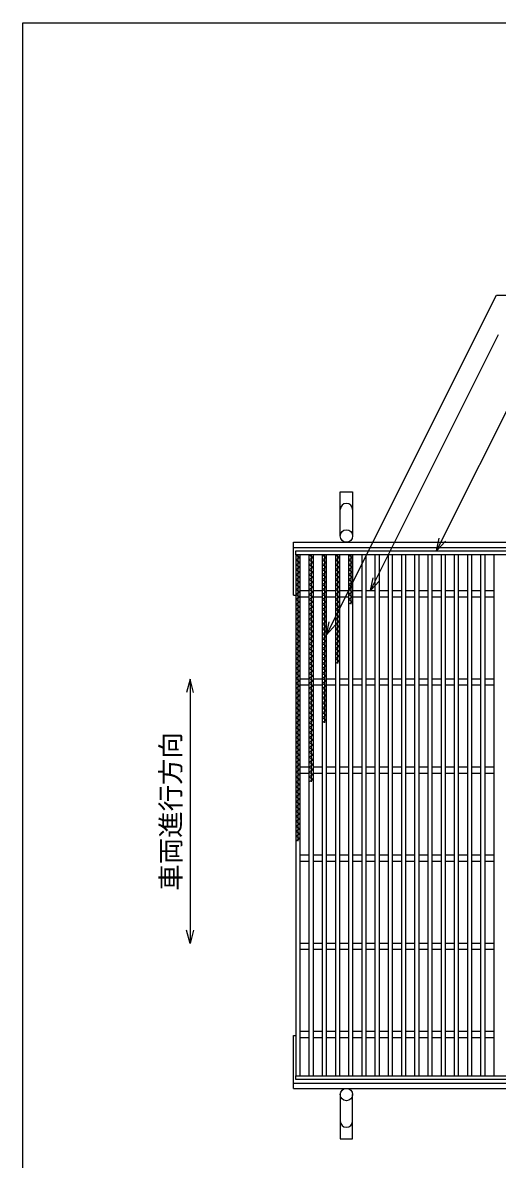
# Model space of a CAD drawing. Units: millimetres, scale not verified. Extents: x -1820 to 1731, y -1282 to 1054.
# Drawn here: x -1729 to -1190, y -236 to 1054 of the extents above; entities that cross this region are included whole.
import ezdxf
from ezdxf.enums import TextEntityAlignment as Align

# ---------------------------------------------------------------- set-up
doc = ezdxf.new("R2010")
doc.units = ezdxf.units.MM
doc.header["$LTSCALE"] = 10
for name, color, linetype, lineweight in [('0_2', 150, 'Continuous', 25), ('16', 3, 'Continuous', 25), ('19', 6, 'Continuous', 25), ('22', 4, 'Continuous', 25)]:
    doc.layers.add(name, color=color, linetype=linetype, lineweight=lineweight)
doc.styles.add('ベクトル', font='')
doc.styles.get('ベクトル').set_extended_font_data('ベクトル')

msp = doc.modelspace()

# ---------------------------------------------------------------- linework, layer by layer
at = {"layer": '0_2'}
for p, q in [((-1729, -1146.5), (-1729, 1053.5)), ((-1729, 1053.5), (1731, 1053.5))]:
    msp.add_line(p, q, dxfattribs=at)
at = {"layer": '16'}
for p, q in [((-1419, 454), (-424, 454)), ((-1419, 449.5), (-1419, 454)), ((-424, 449.5), (-1419, 449.5)), ((-1419, 449.5), (-1419, -141.5)), ((-1414, 449.5), (-1419, 449.5)), ((-1419, 449.5), (-1414, 446.7)), ((-1414, 446.7), (-1419, 443.9)), ((-1419, 443.9), (-1414, 441.1)), ((-1414, 441.1), (-1419, 438.3)), ((-1416.5, 449.5), (-1416.5, 124.7)), ((-1414, -141.5), (-1414, 449.5)), ((-1404, 449.5), (-1404, -141.5)), ((-1399, 449.5), (-1404, 449.5)), ((-1404, 449.5), (-1399, 446.7)), ((-1399, 446.7), (-1404, 443.9)), ((-1404, 443.9), (-1399, 441.1)), ((-1399, 441.1), (-1404, 438.3)), ((-1401.5, 449.5), (-1401.5, 191.9)), ((-1399, -141.5), (-1399, 449.5)), ((-1389, 449.5), (-1389, -141.5)), ((-1384, 449.5), (-1389, 449.5)), ((-1389, 449.5), (-1384, 446.7)), ((-1384, 446.7), (-1389, 443.9)), ((-1389, 443.9), (-1384, 441.1)), ((-1384, 441.1), (-1389, 438.3)), ((-1386.5, 449.5), (-1386.5, 259.1)), ((-1384, -141.5), (-1384, 449.5)), ((-1374, 449.5), (-1374, -141.5)), ((-1369, 449.5), (-1374, 449.5)), ((-1374, 449.5), (-1369, 446.7)), ((-1369, 446.7), (-1374, 443.9)), ((-1374, 443.9), (-1369, 441.1)), ((-1369, 441.1), (-1374, 438.3)), ((-1371.5, 449.5), (-1371.5, 326.3)), ((-1369, -141.5), (-1369, 449.5)), ((-1359, 449.5), (-1359, -141.5)), ((-1354, 449.5), (-1359, 449.5)), ((-1359, 449.5), (-1354, 446.7)), ((-1354, 446.7), (-1359, 443.9)), ((-1359, 443.9), (-1354, 441.1)), ((-1354, 441.1), (-1359, 438.3)), ((-1356.5, 449.5), (-1356.5, 393.5)), ((-1354, -141.5), (-1354, 449.5)), ((-1344, 449.5), (-1344, -141.5)), ((-1339, 449.5), (-1344, 449.5)), ((-1339, -141.5), (-1339, 449.5)), ((-1329, 449.5), (-1329, -141.5)), ((-1324, 449.5), (-1329, 449.5)), ((-1324, -141.5), (-1324, 449.5)), ((-1314, 449.5), (-1314, -141.5)), ((-1309, 449.5), (-1314, 449.5)), ((-1309, -141.5), (-1309, 449.5)), ((-1299, 449.5), (-1299, -141.5)), ((-1294, 449.5), (-1299, 449.5)), ((-1294, -141.5), (-1294, 449.5)), ((-1284, 449.5), (-1284, -141.5)), ((-1279, 449.5), (-1284, 449.5)), ((-1279, -141.5), (-1279, 449.5)), ((-1269, 449.5), (-1269, -141.5)), ((-1264, 449.5), (-1269, 449.5)), ((-1264, -141.5), (-1264, 449.5)), ((-1254, 449.5), (-1254, -141.5)), ((-1249, 449.5), (-1254, 449.5)), ((-1249, -141.5), (-1249, 449.5)), ((-1239, 449.5), (-1239, -141.5)), ((-1234, 449.5), (-1239, 449.5)), ((-1234, -141.5), (-1234, 449.5)), ((-1224, 449.5), (-1224, -141.5)), ((-1219, 449.5), (-1224, 449.5)), ((-1219, -141.5), (-1219, 449.5)), ((-1209, 449.5), (-1209, -141.5)), ((-1204, 449.5), (-1209, 449.5)), ((-1204, -141.5), (-1204, 449.5)), ((-1194, 449.5), (-1194, -141.5)), ((-1189, 449.5), (-1194, 449.5)), ((-1419, 438.3), (-1414, 435.5)), ((-1414, 435.5), (-1419, 432.7)), ((-1419, 432.7), (-1414, 429.9)), ((-1414, 429.9), (-1419, 427.1)), ((-1419, 427.1), (-1414, 424.3)), ((-1404, 438.3), (-1399, 435.5)), ((-1399, 435.5), (-1404, 432.7)), ((-1404, 432.7), (-1399, 429.9)), ((-1399, 429.9), (-1404, 427.1)), ((-1404, 427.1), (-1399, 424.3)), ((-1389, 438.3), (-1384, 435.5)), ((-1384, 435.5), (-1389, 432.7)), ((-1389, 432.7), (-1384, 429.9)), ((-1384, 429.9), (-1389, 427.1)), ((-1389, 427.1), (-1384, 424.3)), ((-1374, 438.3), (-1369, 435.5)), ((-1369, 435.5), (-1374, 432.7)), ((-1374, 432.7), (-1369, 429.9)), ((-1369, 429.9), (-1374, 427.1)), ((-1374, 427.1), (-1369, 424.3)), ((-1359, 438.3), (-1354, 435.5)), ((-1354, 435.5), (-1359, 432.7)), ((-1359, 432.7), (-1354, 429.9)), ((-1354, 429.9), (-1359, 427.1)), ((-1359, 427.1), (-1354, 424.3)), ((-1414, 424.3), (-1419, 421.5)), ((-1419, 421.5), (-1414, 418.7)), ((-1414, 418.7), (-1419, 415.9)), ((-1419, 415.9), (-1414, 413.1)), ((-1414, 413.1), (-1419, 410.3)), ((-1399, 424.3), (-1404, 421.5)), ((-1404, 421.5), (-1399, 418.7)), ((-1399, 418.7), (-1404, 415.9)), ((-1404, 415.9), (-1399, 413.1)), ((-1399, 413.1), (-1404, 410.3)), ((-1384, 424.3), (-1389, 421.5)), ((-1389, 421.5), (-1384, 418.7)), ((-1384, 418.7), (-1389, 415.9)), ((-1389, 415.9), (-1384, 413.1)), ((-1384, 413.1), (-1389, 410.3)), ((-1369, 424.3), (-1374, 421.5)), ((-1374, 421.5), (-1369, 418.7)), ((-1369, 418.7), (-1374, 415.9)), ((-1374, 415.9), (-1369, 413.1)), ((-1369, 413.1), (-1374, 410.3)), ((-1354, 424.3), (-1359, 421.5)), ((-1359, 421.5), (-1354, 418.7)), ((-1354, 418.7), (-1359, 415.9)), ((-1359, 415.9), (-1354, 413.1)), ((-1354, 413.1), (-1359, 410.3)), ((-1419, 410.3), (-1414, 407.5)), ((-1414, 407.5), (-1419, 404.7)), ((-1419, 404.7), (-1414, 401.9)), ((-1414, 401.9), (-1419, 399.1)), ((-1414, 409), (-1404, 409)), ((-1414, 402), (-1404, 402)), ((-1404, 410.3), (-1399, 407.5)), ((-1399, 407.5), (-1404, 404.7)), ((-1404, 404.7), (-1399, 401.9)), ((-1399, 401.9), (-1404, 399.1)), ((-1399, 409), (-1389, 409)), ((-1399, 402), (-1389, 402)), ((-1389, 410.3), (-1384, 407.5)), ((-1384, 407.5), (-1389, 404.7)), ((-1389, 404.7), (-1384, 401.9)), ((-1384, 401.9), (-1389, 399.1)), ((-1384, 409), (-1374, 409)), ((-1384, 402), (-1374, 402)), ((-1374, 410.3), (-1369, 407.5)), ((-1369, 407.5), (-1374, 404.7)), ((-1374, 404.7), (-1369, 401.9)), ((-1369, 401.9), (-1374, 399.1)), ((-1369, 409), (-1359, 409)), ((-1369, 402), (-1359, 402)), ((-1359, 410.3), (-1354, 407.5)), ((-1354, 407.5), (-1359, 404.7)), ((-1359, 404.7), (-1354, 401.9)), ((-1354, 401.9), (-1359, 399.1)), ((-1354, 409), (-1344, 409)), ((-1354, 402), (-1344, 402)), ((-1339, 409), (-1329, 409)), ((-1339, 402), (-1329, 402)), ((-1324, 409), (-1314, 409)), ((-1324, 402), (-1314, 402)), ((-1309, 409), (-1299, 409)), ((-1309, 402), (-1299, 402)), ((-1294, 409), (-1284, 409)), ((-1294, 402), (-1284, 402)), ((-1279, 409), (-1269, 409)), ((-1279, 402), (-1269, 402)), ((-1264, 409), (-1254, 409)), ((-1264, 402), (-1254, 402)), ((-1249, 409), (-1239, 409)), ((-1249, 402), (-1239, 402)), ((-1234, 409), (-1224, 409)), ((-1234, 402), (-1224, 402)), ((-1219, 409), (-1209, 409)), ((-1219, 402), (-1209, 402)), ((-1204, 409), (-1194, 409)), ((-1204, 402), (-1194, 402)), ((-1419, 399.1), (-1414, 396.3)), ((-1414, 396.3), (-1419, 393.5)), ((-1419, 393.5), (-1414, 390.7)), ((-1414, 390.7), (-1419, 387.9)), ((-1419, 387.9), (-1414, 385.1)), ((-1404, 399.1), (-1399, 396.3)), ((-1399, 396.3), (-1404, 393.5)), ((-1404, 393.5), (-1399, 390.7)), ((-1399, 390.7), (-1404, 387.9)), ((-1404, 387.9), (-1399, 385.1)), ((-1389, 399.1), (-1384, 396.3)), ((-1384, 396.3), (-1389, 393.5)), ((-1389, 393.5), (-1384, 390.7)), ((-1384, 390.7), (-1389, 387.9)), ((-1389, 387.9), (-1384, 385.1)), ((-1374, 399.1), (-1369, 396.3)), ((-1369, 396.3), (-1374, 393.5)), ((-1374, 393.5), (-1369, 390.7)), ((-1369, 390.7), (-1374, 387.9)), ((-1374, 387.9), (-1369, 385.1)), ((-1359, 399.1), (-1354, 396.3)), ((-1354, 396.3), (-1359, 393.5)), ((-1414, 385.1), (-1419, 382.3)), ((-1419, 382.3), (-1414, 379.5)), ((-1414, 379.5), (-1419, 376.7)), ((-1419, 376.7), (-1414, 373.9)), ((-1399, 385.1), (-1404, 382.3)), ((-1404, 382.3), (-1399, 379.5)), ((-1399, 379.5), (-1404, 376.7)), ((-1404, 376.7), (-1399, 373.9)), ((-1384, 385.1), (-1389, 382.3)), ((-1389, 382.3), (-1384, 379.5)), ((-1384, 379.5), (-1389, 376.7)), ((-1389, 376.7), (-1384, 373.9)), ((-1369, 385.1), (-1374, 382.3)), ((-1374, 382.3), (-1369, 379.5)), ((-1369, 379.5), (-1374, 376.7)), ((-1374, 376.7), (-1369, 373.9)), ((-1414, 373.9), (-1419, 371.1)), ((-1419, 371.1), (-1414, 368.3)), ((-1414, 368.3), (-1419, 365.5)), ((-1419, 365.5), (-1414, 362.7)), ((-1414, 362.7), (-1419, 359.9)), ((-1399, 373.9), (-1404, 371.1)), ((-1404, 371.1), (-1399, 368.3)), ((-1399, 368.3), (-1404, 365.5)), ((-1404, 365.5), (-1399, 362.7)), ((-1399, 362.7), (-1404, 359.9)), ((-1384, 373.9), (-1389, 371.1)), ((-1389, 371.1), (-1384, 368.3)), ((-1384, 368.3), (-1389, 365.5)), ((-1389, 365.5), (-1384, 362.7)), ((-1384, 362.7), (-1389, 359.9)), ((-1369, 373.9), (-1374, 371.1)), ((-1374, 371.1), (-1369, 368.3)), ((-1369, 368.3), (-1374, 365.5)), ((-1374, 365.5), (-1369, 362.7)), ((-1369, 362.7), (-1374, 359.9)), ((-1419, 359.9), (-1414, 357.1)), ((-1414, 357.1), (-1419, 354.3)), ((-1419, 354.3), (-1414, 351.5)), ((-1414, 351.5), (-1419, 348.7)), ((-1419, 348.7), (-1414, 345.9)), ((-1404, 359.9), (-1399, 357.1)), ((-1399, 357.1), (-1404, 354.3)), ((-1404, 354.3), (-1399, 351.5)), ((-1399, 351.5), (-1404, 348.7)), ((-1404, 348.7), (-1399, 345.9)), ((-1389, 359.9), (-1384, 357.1)), ((-1384, 357.1), (-1389, 354.3)), ((-1389, 354.3), (-1384, 351.5)), ((-1384, 351.5), (-1389, 348.7)), ((-1389, 348.7), (-1384, 345.9)), ((-1374, 359.9), (-1369, 357.1)), ((-1369, 357.1), (-1374, 354.3)), ((-1374, 354.3), (-1369, 351.5)), ((-1369, 351.5), (-1374, 348.7)), ((-1374, 348.7), (-1369, 345.9)), ((-1414, 345.9), (-1419, 343.1)), ((-1419, 343.1), (-1414, 340.3)), ((-1414, 340.3), (-1419, 337.5)), ((-1419, 337.5), (-1414, 334.7)), ((-1399, 345.9), (-1404, 343.1)), ((-1404, 343.1), (-1399, 340.3)), ((-1399, 340.3), (-1404, 337.5)), ((-1404, 337.5), (-1399, 334.7)), ((-1384, 345.9), (-1389, 343.1)), ((-1389, 343.1), (-1384, 340.3)), ((-1384, 340.3), (-1389, 337.5)), ((-1389, 337.5), (-1384, 334.7)), ((-1369, 345.9), (-1374, 343.1)), ((-1374, 343.1), (-1369, 340.3)), ((-1369, 340.3), (-1374, 337.5)), ((-1374, 337.5), (-1369, 334.7)), ((-1414, 334.7), (-1419, 331.9)), ((-1419, 331.9), (-1414, 329.1)), ((-1414, 329.1), (-1419, 326.3)), ((-1419, 326.3), (-1414, 323.5)), ((-1414, 323.5), (-1419, 320.7)), ((-1399, 334.7), (-1404, 331.9)), ((-1404, 331.9), (-1399, 329.1)), ((-1399, 329.1), (-1404, 326.3)), ((-1404, 326.3), (-1399, 323.5)), ((-1399, 323.5), (-1404, 320.7)), ((-1384, 334.7), (-1389, 331.9)), ((-1389, 331.9), (-1384, 329.1)), ((-1384, 329.1), (-1389, 326.3)), ((-1389, 326.3), (-1384, 323.5)), ((-1384, 323.5), (-1389, 320.7)), ((-1369, 334.7), (-1374, 331.9)), ((-1374, 331.9), (-1369, 329.1)), ((-1369, 329.1), (-1374, 326.3)), ((-1419, 320.7), (-1414, 317.9)), ((-1414, 317.9), (-1419, 315.1)), ((-1419, 315.1), (-1414, 312.3)), ((-1414, 312.3), (-1419, 309.5)), ((-1404, 320.7), (-1399, 317.9)), ((-1399, 317.9), (-1404, 315.1)), ((-1404, 315.1), (-1399, 312.3)), ((-1399, 312.3), (-1404, 309.5)), ((-1389, 320.7), (-1384, 317.9)), ((-1384, 317.9), (-1389, 315.1)), ((-1389, 315.1), (-1384, 312.3)), ((-1384, 312.3), (-1389, 309.5)), ((-1419, 309.5), (-1414, 306.7)), ((-1414, 306.7), (-1419, 303.9)), ((-1419, 303.9), (-1414, 301.1)), ((-1414, 301.1), (-1419, 298.3)), ((-1419, 298.3), (-1414, 295.5)), ((-1414, 309), (-1404, 309)), ((-1414, 302), (-1404, 302)), ((-1404, 309.5), (-1399, 306.7)), ((-1399, 306.7), (-1404, 303.9)), ((-1404, 303.9), (-1399, 301.1)), ((-1399, 301.1), (-1404, 298.3)), ((-1404, 298.3), (-1399, 295.5)), ((-1399, 309), (-1389, 309)), ((-1399, 302), (-1389, 302)), ((-1389, 309.5), (-1384, 306.7)), ((-1384, 306.7), (-1389, 303.9)), ((-1389, 303.9), (-1384, 301.1)), ((-1384, 301.1), (-1389, 298.3)), ((-1389, 298.3), (-1384, 295.5)), ((-1384, 309), (-1374, 309)), ((-1384, 302), (-1374, 302)), ((-1369, 309), (-1359, 309)), ((-1369, 302), (-1359, 302)), ((-1354, 309), (-1344, 309)), ((-1354, 302), (-1344, 302)), ((-1339, 309), (-1329, 309)), ((-1339, 302), (-1329, 302)), ((-1324, 309), (-1314, 309)), ((-1324, 302), (-1314, 302)), ((-1309, 309), (-1299, 309)), ((-1309, 302), (-1299, 302)), ((-1294, 309), (-1284, 309)), ((-1294, 302), (-1284, 302)), ((-1279, 309), (-1269, 309)), ((-1279, 302), (-1269, 302)), ((-1264, 309), (-1254, 309)), ((-1264, 302), (-1254, 302)), ((-1249, 309), (-1239, 309)), ((-1249, 302), (-1239, 302)), ((-1234, 309), (-1224, 309)), ((-1234, 302), (-1224, 302)), ((-1219, 309), (-1209, 309)), ((-1219, 302), (-1209, 302)), ((-1204, 309), (-1194, 309)), ((-1204, 302), (-1194, 302)), ((-1414, 295.5), (-1419, 292.7)), ((-1419, 292.7), (-1414, 289.9)), ((-1414, 289.9), (-1419, 287.1)), ((-1419, 287.1), (-1414, 284.3)), ((-1414, 284.3), (-1419, 281.5)), ((-1399, 295.5), (-1404, 292.7)), ((-1404, 292.7), (-1399, 289.9)), ((-1399, 289.9), (-1404, 287.1)), ((-1404, 287.1), (-1399, 284.3)), ((-1399, 284.3), (-1404, 281.5)), ((-1384, 295.5), (-1389, 292.7)), ((-1389, 292.7), (-1384, 289.9)), ((-1384, 289.9), (-1389, 287.1)), ((-1389, 287.1), (-1384, 284.3)), ((-1384, 284.3), (-1389, 281.5)), ((-1419, 281.5), (-1414, 278.7)), ((-1414, 278.7), (-1419, 275.9)), ((-1419, 275.9), (-1414, 273.1)), ((-1414, 273.1), (-1419, 270.3)), ((-1404, 281.5), (-1399, 278.7)), ((-1399, 278.7), (-1404, 275.9)), ((-1404, 275.9), (-1399, 273.1)), ((-1399, 273.1), (-1404, 270.3)), ((-1389, 281.5), (-1384, 278.7)), ((-1384, 278.7), (-1389, 275.9)), ((-1389, 275.9), (-1384, 273.1)), ((-1384, 273.1), (-1389, 270.3)), ((-1419, 270.3), (-1414, 267.5)), ((-1414, 267.5), (-1419, 264.7)), ((-1419, 264.7), (-1414, 261.9)), ((-1414, 261.9), (-1419, 259.1)), ((-1419, 259.1), (-1414, 256.3)), ((-1404, 270.3), (-1399, 267.5)), ((-1399, 267.5), (-1404, 264.7)), ((-1404, 264.7), (-1399, 261.9)), ((-1399, 261.9), (-1404, 259.1)), ((-1404, 259.1), (-1399, 256.3)), ((-1389, 270.3), (-1384, 267.5)), ((-1384, 267.5), (-1389, 264.7)), ((-1389, 264.7), (-1384, 261.9)), ((-1384, 261.9), (-1389, 259.1)), ((-1414, 256.3), (-1419, 253.5)), ((-1419, 253.5), (-1414, 250.7)), ((-1414, 250.7), (-1419, 247.9)), ((-1419, 247.9), (-1414, 245.1)), ((-1414, 245.1), (-1419, 242.3)), ((-1399, 256.3), (-1404, 253.5)), ((-1404, 253.5), (-1399, 250.7)), ((-1399, 250.7), (-1404, 247.9)), ((-1404, 247.9), (-1399, 245.1)), ((-1399, 245.1), (-1404, 242.3)), ((-1419, 242.3), (-1414, 239.5)), ((-1414, 239.5), (-1419, 236.7)), ((-1419, 236.7), (-1414, 233.9)), ((-1414, 233.9), (-1419, 231.1)), ((-1404, 242.3), (-1399, 239.5)), ((-1399, 239.5), (-1404, 236.7)), ((-1404, 236.7), (-1399, 233.9)), ((-1399, 233.9), (-1404, 231.1)), ((-1419, 231.1), (-1414, 228.3)), ((-1414, 228.3), (-1419, 225.5)), ((-1419, 225.5), (-1414, 222.7)), ((-1414, 222.7), (-1419, 219.9)), ((-1419, 219.9), (-1414, 217.1)), ((-1404, 231.1), (-1399, 228.3)), ((-1399, 228.3), (-1404, 225.5)), ((-1404, 225.5), (-1399, 222.7)), ((-1399, 222.7), (-1404, 219.9)), ((-1404, 219.9), (-1399, 217.1)), ((-1414, 217.1), (-1419, 214.3)), ((-1419, 214.3), (-1414, 211.5)), ((-1414, 211.5), (-1419, 208.7)), ((-1419, 208.7), (-1414, 205.9)), ((-1414, 209), (-1404, 209)), ((-1399, 217.1), (-1404, 214.3)), ((-1404, 214.3), (-1399, 211.5)), ((-1399, 211.5), (-1404, 208.7)), ((-1404, 208.7), (-1399, 205.9)), ((-1399, 209), (-1389, 209)), ((-1384, 209), (-1374, 209)), ((-1369, 209), (-1359, 209)), ((-1354, 209), (-1344, 209)), ((-1339, 209), (-1329, 209)), ((-1324, 209), (-1314, 209)), ((-1309, 209), (-1299, 209)), ((-1294, 209), (-1284, 209)), ((-1279, 209), (-1269, 209)), ((-1264, 209), (-1254, 209)), ((-1249, 209), (-1239, 209)), ((-1234, 209), (-1224, 209)), ((-1219, 209), (-1209, 209)), ((-1204, 209), (-1194, 209)), ((-1414, 205.9), (-1419, 203.1)), ((-1419, 203.1), (-1414, 200.3)), ((-1414, 200.3), (-1419, 197.5)), ((-1419, 197.5), (-1414, 194.7)), ((-1414, 194.7), (-1419, 191.9)), ((-1414, 202), (-1404, 202)), ((-1399, 205.9), (-1404, 203.1)), ((-1404, 203.1), (-1399, 200.3)), ((-1399, 200.3), (-1404, 197.5)), ((-1404, 197.5), (-1399, 194.7)), ((-1399, 194.7), (-1404, 191.9)), ((-1399, 202), (-1389, 202)), ((-1384, 202), (-1374, 202)), ((-1369, 202), (-1359, 202)), ((-1354, 202), (-1344, 202)), ((-1339, 202), (-1329, 202)), ((-1324, 202), (-1314, 202)), ((-1309, 202), (-1299, 202)), ((-1294, 202), (-1284, 202)), ((-1279, 202), (-1269, 202)), ((-1264, 202), (-1254, 202)), ((-1249, 202), (-1239, 202)), ((-1234, 202), (-1224, 202)), ((-1219, 202), (-1209, 202)), ((-1204, 202), (-1194, 202)), ((-1419, 191.9), (-1414, 189.1)), ((-1414, 189.1), (-1419, 186.3)), ((-1419, 186.3), (-1414, 183.5)), ((-1414, 183.5), (-1419, 180.7)), ((-1419, 180.7), (-1414, 177.9)), ((-1414, 177.9), (-1419, 175.1)), ((-1419, 175.1), (-1414, 172.3)), ((-1414, 172.3), (-1419, 169.5)), ((-1419, 169.5), (-1414, 166.7)), ((-1414, 166.7), (-1419, 163.9)), ((-1419, 163.9), (-1414, 161.1)), ((-1414, 161.1), (-1419, 158.3)), ((-1419, 158.3), (-1414, 155.5)), ((-1414, 155.5), (-1419, 152.7)), ((-1419, 152.7), (-1414, 149.9)), ((-1414, 149.9), (-1419, 147.1)), ((-1419, 147.1), (-1414, 144.3)), ((-1414, 144.3), (-1419, 141.5)), ((-1419, 141.5), (-1414, 138.7)), ((-1414, 138.7), (-1419, 135.9)), ((-1419, 135.9), (-1414, 133.1)), ((-1414, 133.1), (-1419, 130.3)), ((-1419, 130.3), (-1414, 127.5)), ((-1414, 127.5), (-1419, 124.7)), ((-1414, 109), (-1404, 109)), ((-1399, 109), (-1389, 109)), ((-1384, 109), (-1374, 109)), ((-1369, 109), (-1359, 109)), ((-1354, 109), (-1344, 109)), ((-1339, 109), (-1329, 109)), ((-1324, 109), (-1314, 109)), ((-1309, 109), (-1299, 109)), ((-1294, 109), (-1284, 109)), ((-1279, 109), (-1269, 109)), ((-1264, 109), (-1254, 109)), ((-1249, 109), (-1239, 109)), ((-1234, 109), (-1224, 109)), ((-1219, 109), (-1209, 109)), ((-1204, 109), (-1194, 109)), ((-1414, 102), (-1404, 102)), ((-1399, 102), (-1389, 102)), ((-1384, 102), (-1374, 102)), ((-1369, 102), (-1359, 102)), ((-1354, 102), (-1344, 102)), ((-1339, 102), (-1329, 102)), ((-1324, 102), (-1314, 102)), ((-1309, 102), (-1299, 102)), ((-1294, 102), (-1284, 102)), ((-1279, 102), (-1269, 102)), ((-1264, 102), (-1254, 102)), ((-1249, 102), (-1239, 102)), ((-1234, 102), (-1224, 102)), ((-1219, 102), (-1209, 102)), ((-1204, 102), (-1194, 102)), ((-1414, 9), (-1404, 9)), ((-1414, 2), (-1404, 2)), ((-1399, 9), (-1389, 9)), ((-1399, 2), (-1389, 2)), ((-1384, 9), (-1374, 9)), ((-1384, 2), (-1374, 2)), ((-1369, 9), (-1359, 9)), ((-1369, 2), (-1359, 2)), ((-1354, 9), (-1344, 9)), ((-1354, 2), (-1344, 2)), ((-1339, 9), (-1329, 9)), ((-1339, 2), (-1329, 2)), ((-1324, 9), (-1314, 9)), ((-1324, 2), (-1314, 2)), ((-1309, 9), (-1299, 9)), ((-1309, 2), (-1299, 2)), ((-1294, 9), (-1284, 9)), ((-1294, 2), (-1284, 2)), ((-1279, 9), (-1269, 9)), ((-1279, 2), (-1269, 2)), ((-1264, 9), (-1254, 9)), ((-1264, 2), (-1254, 2)), ((-1249, 9), (-1239, 9)), ((-1249, 2), (-1239, 2)), ((-1234, 9), (-1224, 9)), ((-1234, 2), (-1224, 2)), ((-1219, 9), (-1209, 9)), ((-1219, 2), (-1209, 2)), ((-1204, 9), (-1194, 9)), ((-1204, 2), (-1194, 2)), ((-1414, -91), (-1404, -91)), ((-1414, -98), (-1404, -98)), ((-1399, -91), (-1389, -91)), ((-1399, -98), (-1389, -98)), ((-1384, -91), (-1374, -91)), ((-1384, -98), (-1374, -98)), ((-1369, -91), (-1359, -91)), ((-1369, -98), (-1359, -98)), ((-1354, -91), (-1344, -91)), ((-1354, -98), (-1344, -98)), ((-1339, -91), (-1329, -91)), ((-1339, -98), (-1329, -98)), ((-1324, -91), (-1314, -91)), ((-1324, -98), (-1314, -98)), ((-1309, -91), (-1299, -91)), ((-1309, -98), (-1299, -98)), ((-1294, -91), (-1284, -91)), ((-1294, -98), (-1284, -98)), ((-1279, -91), (-1269, -91)), ((-1279, -98), (-1269, -98)), ((-1264, -91), (-1254, -91)), ((-1264, -98), (-1254, -98)), ((-1249, -91), (-1239, -91)), ((-1249, -98), (-1239, -98)), ((-1234, -91), (-1224, -91)), ((-1234, -98), (-1224, -98)), ((-1219, -91), (-1209, -91)), ((-1219, -98), (-1209, -98)), ((-1204, -91), (-1194, -91)), ((-1204, -98), (-1194, -98)), ((-1419, -141.5), (-424, -141.5)), ((-1419, -146), (-1419, -141.5)), ((-1419, -141.5), (-1414, -141.5)), ((-1404, -141.5), (-1399, -141.5)), ((-1389, -141.5), (-1384, -141.5)), ((-1374, -141.5), (-1369, -141.5)), ((-1359, -141.5), (-1354, -141.5)), ((-1344, -141.5), (-1339, -141.5)), ((-1329, -141.5), (-1324, -141.5)), ((-1314, -141.5), (-1309, -141.5)), ((-1299, -141.5), (-1294, -141.5)), ((-1284, -141.5), (-1279, -141.5)), ((-1269, -141.5), (-1264, -141.5)), ((-1254, -141.5), (-1249, -141.5)), ((-1239, -141.5), (-1234, -141.5)), ((-1224, -141.5), (-1219, -141.5)), ((-1209, -141.5), (-1204, -141.5)), ((-1194, -141.5), (-1189, -141.5)), ((-424, -146), (-1419, -146))]:
    msp.add_line(p, q, dxfattribs=at)
at = {"layer": '19'}
for p, q in [((-1368.5, 471), (-1368.5, 521)), ((-1368.5, 521), (-1354.5, 521)), ((-1354.5, 521), (-1354.5, 471)), ((-1421.5, 464), (-421.5, 464)), ((-1421.5, 404), (-1421.5, 464)), ((-1421.5, 458), (-421.5, 458)), ((-1421.5, 404), (-1419, 404)), ((-1421.5, -156), (-1421.5, -96)), ((-1421.5, -96), (-1419, -96)), ((-1421.5, -150), (-421.5, -150)), ((-1421.5, -156), (-421.5, -156)), ((-1368.5, -163), (-1368.5, -213)), ((-1354.5, -213), (-1354.5, -163)), ((-1368.5, -213), (-1354.5, -213))]:
    msp.add_line(p, q, dxfattribs=at)
for centre in [(-1361.5, 471), (-1361.5, -163)]:
    msp.add_circle(centre, 7, dxfattribs=at)
for centre, start, end in [((-1361.5, 501), 0, 180), ((-1361.5, -193), 180, 0)]:
    msp.add_arc(centre, 7, start, end, dxfattribs=at)
at = {"layer": '22'}
for p, q in [((-1384, 359), (-1191.2, 744.5)), ((-1191.2, 744.5), (-731.2, 744.5)), ((-1334, 409), (-1188.8, 699.5)), ((-1259, 454), (-1161.2, 649.5)), ((-1259, 454), (-1256, 468.6)), ((-1259, 454), (-1249, 465)), ((-1334, 409), (-1331, 423.6)), ((-1334, 409), (-1324, 420)), ((-1384, 359), (-1381, 373.6)), ((-1384, 359), (-1374, 370)), ((-1539, 308.5), (-1543, 293.5)), ((-1535, 293.5), (-1539, 308.5)), ((-1539, 308.5), (-1539, 8.5)), ((-1539, 8.5), (-1543, 23.5)), ((-1535, 23.5), (-1539, 8.5))]:
    msp.add_line(p, q, dxfattribs=at)

# ---------------------------------------------------------------- texts
at = {"layer": '22', "color": 2, "style": 'ベクトル'}
msp.add_text('車両進行方向', height=21.99, rotation=90, dxfattribs=at).set_placement((-1561, 68.5), align=Align.MIDDLE_LEFT)

doc.saveas('drawing.dxf')
